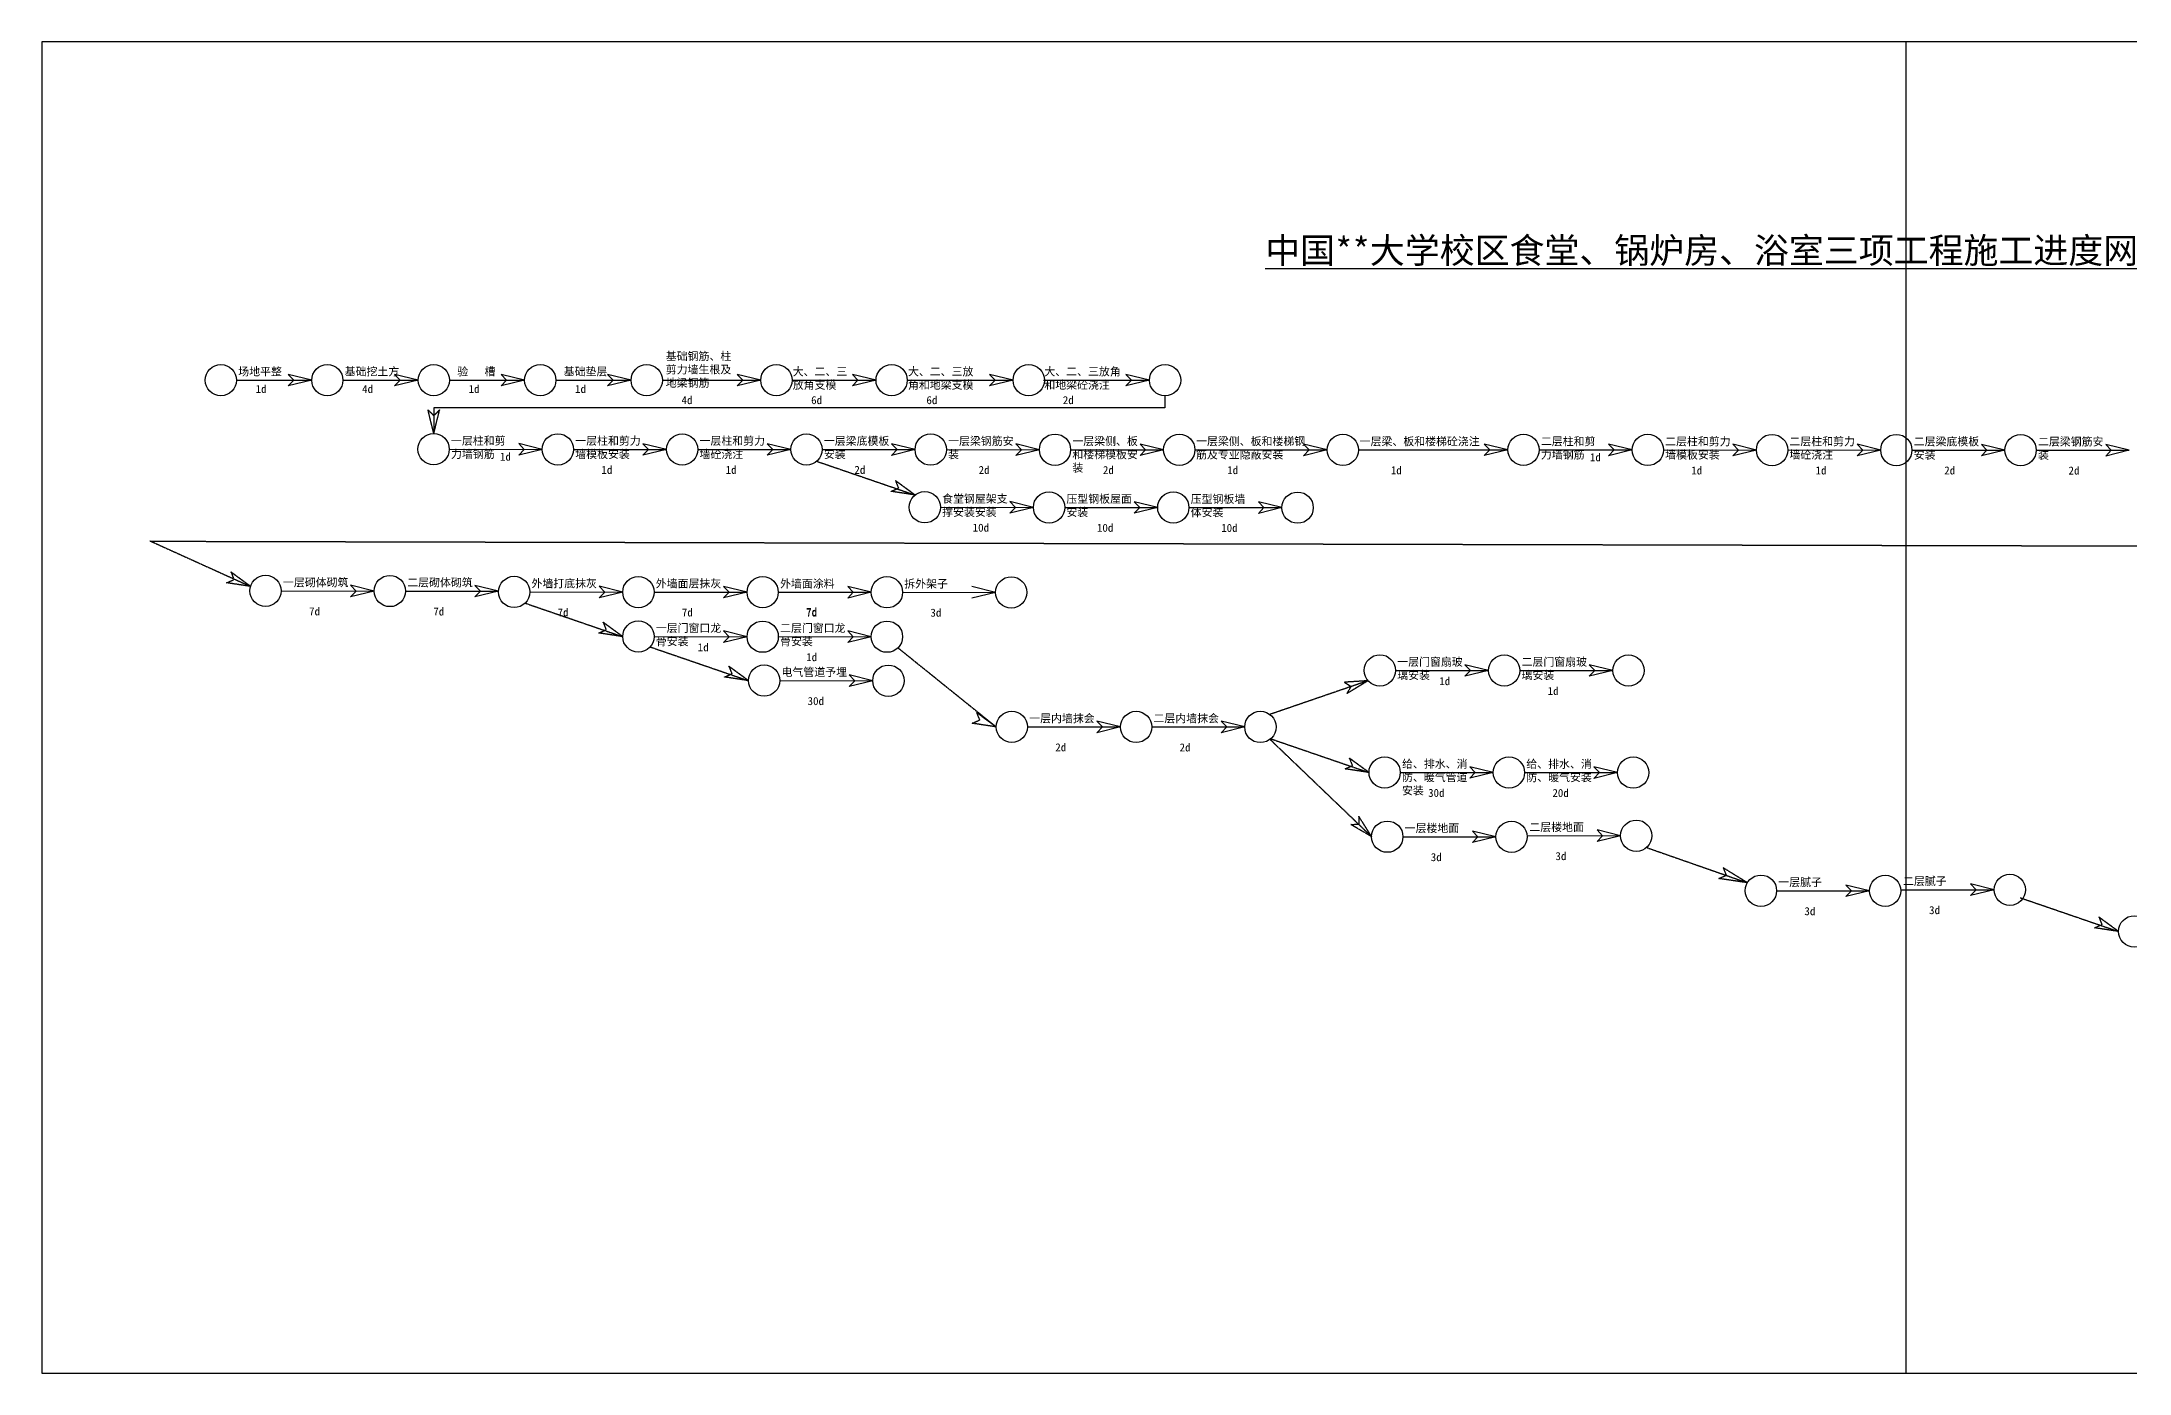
# Model space of a CAD drawing. Extents: x -2559594620 to 78738230735, y -11255911858 to 52366733330.
# Drawn here: x -2559594620 to 22377556633, y -11255911858 to 4651740895 of the extents above; entities that cross this region are included whole.
import ezdxf

# ---------------------------------------------------------------- set-up
doc = ezdxf.new("R2010")
doc.units = 0
doc.header["$LTSCALE"] = 100
doc.linetypes.add('ACAD_ISO02W100', pattern=[15, 12, -3])
doc.layers.get('0').update_dxf_attribs({"linetype": 'CONTINUOUS'})
doc.layers.add('DRAWING', color=11, linetype='CONTINUOUS')

msp = doc.modelspace()

# ---------------------------------------------------------------- linework, layer by layer
at = {"color": 5}
for p, q in [((-233042515, 608228576), (665102031, 608228576)), ((665102031, 608228576), (383385962, 677257034)), ((383385962, 677257034), (449957560, 608228576)), ((383385962, 539200118), (449957560, 608228576)), ((665102031, 608228576), (383385962, 539200118)), ((1038848615, 608228576), (1936993161, 608228576)), ((1655277092, 677257034), (1721848690, 608228576)), ((1936993161, 608228576), (1655277092, 677257034)), ((1936993161, 608228576), (1655277092, 539200118)), ((1655277092, 539200118), (1721848690, 608228576)), ((2310739745, 608228576), (3208884291, 608228576)), ((3208884291, 608228576), (2927168222, 677257034)), ((2927168222, 677257034), (2993739820, 608228576)), ((2927168222, 539200118), (2993739820, 608228576)), ((3208884291, 608228576), (2927168222, 539200118)), ((3582630875, 608228576), (4480775421, 608228576)), ((4199059352, 677257034), (4265630950, 608228576)), ((4480775421, 608228576), (4199059352, 677257034)), ((4480775421, 608228576), (4199059352, 539200118)), ((4199059352, 539200118), (4265630950, 608228576)), ((4854522005, 608228576), (6029185365, 608228576)), ((6029185365, 608228576), (5747469296, 677257034)), ((5747469296, 677257034), (5814040894, 608228576)), ((5747469296, 539200118), (5814040894, 608228576)), ((6029185365, 608228576), (5747469296, 539200118)), ((6402931949, 608228576), (7406320745, 608228576)), ((7124604676, 677257034), (7191176275, 608228576)), ((7406320745, 608228576), (7124604676, 677257034)), ((7406320745, 608228576), (7124604676, 539200118)), ((7124604676, 539200118), (7191176275, 608228576)), ((7780067329, 608228576), (9043546059, 608228576)), ((9043546059, 608228576), (8761829990, 677257034)), ((8761829990, 677257034), (8828401588, 608228576)), ((8761829990, 539200118), (8828401588, 608228576)), ((9043546059, 608228576), (8761829990, 539200118)), ((9409209312, 608228576), (10672688041, 608228576)), ((10390971972, 677257034), (10457543571, 608228576)), ((10672688041, 608228576), (10390971972, 677257034)), ((10672688041, 608228576), (10390971972, 539200118)), ((10390971972, 539200118), (10457543571, 608228576)), ((2308533317, -217082640), (3419389822, -218213704)), ((3419389822, -218213704), (3137673754, -149185246)), ((3137673754, -149185246), (3204245352, -218213704)), ((3137673754, -287242162), (3204245352, -218213704)), ((3419389822, -218213704), (3137673754, -287242162)), ((3793136336, -218376577), (4903992841, -219507641)), ((4622276772, -150479183), (4688848370, -219507641)), ((4903992841, -219507641), (4622276772, -150479183)), ((4903992841, -219507641), (4622276772, -288536099)), ((4622276772, -288536099), (4688848370, -219507641)), ((5277736002, -218376577), (6388592508, -219507641)), ((6388592508, -219507641), (6106876439, -150479183)), ((6106876439, -150479183), (6173448037, -219507641)), ((6106876439, -288536099), (6173448037, -219507641)), ((6388592508, -219507641), (6106876439, -288536099)), ((6762339021, -219670514), (7873195526, -220801578)), ((7591479458, -151773120), (7658051056, -220801578)), ((7873195526, -220801578), (7591479458, -151773120)), ((7873195526, -220801578), (7591479458, -289830036)), ((7591479458, -289830036), (7658051056, -220801578)), ((8246942040, -220964451), (9357798545, -222095515)), ((9357798545, -222095515), (9076082476, -153067057)), ((9076082476, -153067057), (9142654074, -222095515)), ((9076082476, -291123973), (9142654074, -222095515)), ((9357798545, -222095515), (9076082476, -291123973)), ((9731545058, -222258388), (10842401564, -223389452)), ((10560685495, -154360994), (10627257093, -223389452)), ((10842401564, -223389452), (10560685495, -154360994)), ((10842401564, -223389452), (10560685495, -292417910)), ((10560685495, -292417910), (10627257093, -223389452)), ((11216148118, -223495326), (12796588111, -224802611)), ((12796588111, -224802611), (12514872042, -155774153)), ((12514872042, -155774153), (12581443641, -224802611)), ((12514872042, -293831068), (12581443641, -224802611)), ((12796588111, -224802611), (12514872042, -293831068)), ((13170331833, -223768258), (14954544847, -223947632)), ((14672828778, -154919175), (14739400376, -223947632)), ((14954544847, -223947632), (14672828778, -154919175)), ((14954544847, -223947632), (14672828778, -292976090)), ((14672828778, -292976090), (14739400376, -223947632)), ((15328291404, -224047601), (16439147910, -225178665)), ((16157431841, -156150207), (16224003439, -225178665)), ((16439147910, -225178665), (16157431841, -156150207)), ((16439147910, -225178665), (16157431841, -294207123)), ((16157431841, -294207123), (16224003439, -225178665)), ((16812894423, -225341538), (17923750929, -226472602)), ((17923750929, -226472602), (17642034860, -157444144)), ((17642034860, -157444144), (17708606458, -226472602)), ((17642034860, -295501060), (17708606458, -226472602)), ((17923750929, -226472602), (17642034860, -295501060)), ((18297494090, -225341538), (19408350595, -226472602)), ((19126634526, -157444144), (19193206125, -226472602)), ((19408350595, -226472602), (19126634526, -157444144)), ((19408350595, -226472602), (19126634526, -295501060)), ((19126634526, -295501060), (19193206125, -226472602)), ((19782097108, -226635475), (20892953614, -227766539)), ((20892953614, -227766539), (20611237545, -158738081)), ((20611237545, -158738081), (20677809143, -227766539)), ((20611237545, -296794997), (20677809143, -227766539)), ((20892953614, -227766539), (20611237545, -296794997)), ((21266700127, -227929412), (22377556633, -229060476)), ((22095840564, -160032018), (22162412162, -229060476)), ((22377556633, -229060476), (22095840564, -160032018)), ((22377556633, -229060476), (22095840564, -298088934)), ((22095840564, -298088934), (22162412162, -229060476)), ((8175741833, -910333997), (9286598339, -911465061)), ((9286598339, -911465061), (9004882270, -842436603)), ((9004882270, -842436603), (9071453868, -911465061)), ((9004882270, -980493519), (9071453868, -911465061)), ((9286598339, -911465061), (9004882270, -980493519)), ((9660344725, -911845606), (10771201231, -912976670)), ((10489485162, -843948212), (10556056760, -912976670)), ((10771201231, -912976670), (10489485162, -843948212)), ((10771201231, -912976670), (10489485162, -982005128)), ((10489485162, -982005128), (10556056760, -912976670)), ((11144947587, -913388560), (12255804093, -914519624)), ((12255804093, -914519624), (11974088024, -845491166)), ((11974088024, -845491166), (12040659622, -914519624)), ((11974088024, -983548082), (12040659622, -914519624)), ((12255804093, -914519624), (11974088024, -983548082)), ((301102812, -1909252326), (1411959317, -1910383390)), ((1130243249, -1841354932), (1196814847, -1910383390)), ((1411959317, -1910383390), (1130243249, -1841354932)), ((1411959317, -1910383390), (1130243249, -1979411848)), ((1130243249, -1979411848), (1196814847, -1910383390)), ((1785705831, -1910546263), (2896562336, -1911677327)), ((2896562336, -1911677327), (2614846267, -1842648869)), ((2614846267, -1842648869), (2681417865, -1911677327)), ((2614846267, -1980705785), (2681417865, -1911677327)), ((2896562336, -1911677327), (2614846267, -1980705785)), ((3270031498, -1922017726), (4380888004, -1923148790)), ((4380888004, -1923148790), (4099171935, -1854120332)), ((4099171935, -1854120332), (4165743533, -1923148790)), ((4099171935, -1992177248), (4165743533, -1923148790)), ((4380888004, -1923148790), (4099171935, -1992177248)), ((4754634517, -1923311663), (5865491023, -1924442727)), ((5583774954, -1855414269), (5650346552, -1924442727)), ((5865491023, -1924442727), (5583774954, -1855414269)), ((5865491023, -1924442727), (5583774954, -1993471185)), ((5583774954, -1993471185), (5650346552, -1924442727)), ((6239237536, -1924605600), (7350094041, -1925736664)), ((7350094041, -1925736664), (7068377972, -1856708206)), ((7068377972, -1856708206), (7134949571, -1925736664)), ((7068377972, -1994765122), (7134949571, -1925736664)), ((7350094041, -1925736664), (7068377972, -1994765122)), ((7723840554, -1925899538), (8834697060, -1927030601)), ((8834697060, -1927030601), (8552980991, -1858002143)), ((8834697060, -1927030601), (8552980991, -1996059059)), ((4754911868, -2454947962), (5865768374, -2456079026)), ((5865768374, -2456079026), (5584052305, -2387050568)), ((5584052305, -2387050568), (5650623903, -2456079026)), ((5584052305, -2525107484), (5650623903, -2456079026)), ((5865768374, -2456079026), (5584052305, -2525107484)), ((6239514887, -2454947962), (7350371392, -2456079026)), ((7068655323, -2387050568), (7135226921, -2456079026)), ((7350371392, -2456079026), (7068655323, -2387050568)), ((7350371392, -2456079026), (7068655323, -2525107484)), ((7068655323, -2525107484), (7135226921, -2456079026)), ((6256823543, -2980763728), (7367680049, -2981894792)), ((7085963980, -2912866334), (7152535578, -2981894792)), ((7367680049, -2981894792), (7085963980, -2912866334)), ((7367680049, -2981894792), (7085963980, -3050923249)), ((7085963980, -3050923249), (7152535578, -2981894792)), ((13612939840, -2859147946), (14723796345, -2860279010)), ((14442080276, -2791250552), (14508651875, -2860279010)), ((14723796345, -2860279010), (14442080276, -2791250552)), ((14723796345, -2860279010), (14442080276, -2929307468)), ((14442080276, -2929307468), (14508651875, -2860279010)), ((15097542859, -2859147946), (16208399364, -2860279010)), ((16208399364, -2860279010), (15926683295, -2791250552)), ((15926683295, -2791250552), (15993254893, -2860279010)), ((15926683295, -2929307468), (15993254893, -2860279010)), ((16208399364, -2860279010), (15926683295, -2929307468)), ((10044825173, -3465696944), (10111396771, -3534725402)), ((10326541241, -3534725402), (10044825173, -3465696944)), ((11811144260, -3534725402), (11529428191, -3465696944)), ((11529428191, -3465696944), (11595999789, -3534725402)), ((9215684736, -3533594338), (10326541241, -3534725402)), ((10326541241, -3534725402), (10044825173, -3603753860)), ((10044825173, -3603753860), (10111396771, -3534725402)), ((10700287755, -3533594338), (11811144260, -3534725402)), ((11529428191, -3603753860), (11595999789, -3534725402)), ((11811144260, -3534725402), (11529428191, -3603753860)), ((13669493792, -4077996037), (14780350298, -4079127101)), ((14780350298, -4079127101), (14498634229, -4010098643)), ((14498634229, -4010098643), (14565205827, -4079127101)), ((14498634229, -4148155559), (14565205827, -4079127101)), ((14780350298, -4079127101), (14498634229, -4148155559)), ((15154096882, -4079127101), (16264953387, -4080258164)), ((15983237318, -4011229707), (16049808916, -4080258164)), ((16264953387, -4080258164), (15983237318, -4011229707)), ((16264953387, -4080258164), (15983237318, -4149286622)), ((15983237318, -4149286622), (16049808916, -4080258164)), ((13701049528, -4845593076), (14811906034, -4846724139)), ((14530189965, -4777695681), (14596761563, -4846724139)), ((14811906034, -4846724139), (14530189965, -4777695681)), ((14811906034, -4846724139), (14530189965, -4915752597)), ((14530189965, -4915752597), (14596761563, -4846724139)), ((15190451030, -4832925887), (16301307536, -4834056951)), ((16301307536, -4834056951), (16019591467, -4765028493)), ((16019591467, -4765028493), (16086163065, -4834056951)), ((16019591467, -4903085409), (16086163065, -4834056951)), ((16301307536, -4834056951), (16019591467, -4903085409)), ((19275312057, -5492336703), (18993595988, -5423308245)), ((18993595988, -5423308245), (19060167586, -5492336703)), ((19653857053, -5478538451), (20764713559, -5479669515)), ((20482997490, -5410641057), (20549569088, -5479669515)), ((20764713559, -5479669515), (20482997490, -5410641057)), ((20764713559, -5479669515), (20482997490, -5548697972)), ((20482997490, -5548697972), (20549569088, -5479669515)), ((18164455551, -5491205639), (19275312057, -5492336703)), ((18993595988, -5561365161), (19060167586, -5492336703)), ((19275312057, -5492336703), (18993595988, -5561365161))]:
    msp.add_line(p, q, dxfattribs=at)
at = {"color": 3, "linetype": 'ACAD_ISO02W100', "ltscale": 500}
for p, q in [((2123866453, -29228686), (2054837995, 252487383)), ((2054837995, 252487383), (2123866453, 185915784)), ((10858198626, 278546114), (2123866453, 278546114)), ((2123866453, 278546114), (2123866453, -29228686)), ((2192894911, 252487383), (2123866453, 185915784)), ((2123866453, -29228686), (2192894911, 252487383)), ((10858198626, 421360253), (10858198626, 278546114)), ((6698603904, -360073052), (7873197174, -763400059)), ((7586435578, -719849417), (7674291062, -681403097)), ((7873197174, -763400059), (7586435578, -719849417)), ((7873197174, -763400059), (7639052536, -592212559)), ((7639052536, -592212559), (7674291062, -681403097)), ((-1267620468, -1310829731), (-64810626, -1855552288)), ((28161176226, -1389503449), (-1267620468, -1319265455)), ((-64810626, -1855552288), (-298955264, -1684364788)), ((-298955264, -1684364788), (-263716738, -1773555326)), ((-351572222, -1812001647), (-263716738, -1773555326)), ((-64810626, -1855552288), (-351572222, -1812001647)), ((3206573732, -2052242738), (4381167002, -2455569745)), ((4094405406, -2412019103), (4182260890, -2373572782)), ((4381167002, -2455569745), (4094405406, -2412019103)), ((4147022364, -2284382245), (4182260890, -2373572782)), ((4381167002, -2455569745), (4147022364, -2284382245)), ((4708485407, -2578058503), (5883078677, -2981385510)), ((7668576188, -2589021356), (8841939870, -3534216121)), ((5596317081, -2937834869), (5684172565, -2899388548)), ((5883078677, -2981385510), (5596317081, -2937834869)), ((5883078677, -2981385510), (5648934040, -2810198011)), ((5648934040, -2810198011), (5684172565, -2899388548)), ((13285339092, -2982354896), (12110745822, -3385681903)), ((13285339092, -2982354896), (13001524356, -3000307741)), ((13285339092, -2982354896), (13034285510, -3134421196)), ((13001524356, -3000307741), (13082574979, -3051566909)), ((13034285510, -3134421196), (13082574979, -3051566909)), ((8555178274, -3490665479), (8643033758, -3452219158)), ((8841939870, -3534216121), (8555178274, -3490665479)), ((8841939870, -3534216121), (8607795232, -3363028621)), ((8607795232, -3363028621), (8643033758, -3452219158)), ((12112563852, -3682376248), (13327304662, -4846214858)), ((12121155656, -3675290813), (13295748926, -4078617820)), ((13061604288, -3907430320), (13096842814, -3996620857)), ((13295748926, -4078617820), (13061604288, -3907430320)), ((13008987330, -4035067178), (13096842814, -3996620857)), ((13295748926, -4078617820), (13008987330, -4035067178)), ((13077227689, -4699278210), (13173078067, -4696210523)), ((13327304662, -4846214858), (13077227689, -4699278210)), ((13173484570, -4600311929), (13173078067, -4696210523)), ((13327304662, -4846214858), (13173484570, -4600311929)), ((16611318932, -4974622362), (17816637056, -5396078319)), ((17816637056, -5396078319), (17526744935, -5217711988)), ((17526744935, -5217711988), (17561983460, -5306902526)), ((17474127976, -5345348847), (17561983460, -5306902526)), ((17816637056, -5396078319), (17474127976, -5345348847)), ((21074724955, -5574445648), (22249318225, -5977772655)), ((21962556628, -5934222014), (22050412113, -5895775693)), ((22249318225, -5977772655), (21962556628, -5934222014)), ((22015173587, -5806585155), (22050412113, -5895775693)), ((22249318225, -5977772655), (22015173587, -5806585155))]:
    msp.add_line(p, q, dxfattribs=at)
at = {"color": 5}
for centre in [(-419915807, 608228576), (851975323, 608228576), (2123866453, 608228576), (3395757583, 608228576), (4667648713, 608228576), (6216058657, 608228576), (7593194037, 608228576), (9230419351, 608228576), (10859561333, 608228576), (2121662667, -216088983), (3606263115, -218213704), (5090866133, -219507641), (6575465800, -219507641), (8060068819, -220801578), (9544671837, -222095515), (11029274856, -223389452), (12983461403, -224802611), (15141418139, -223947632), (15141420754, -223053944), (16626021202, -225178665), (18110624221, -226472602), (19595223887, -226472602), (21079826906, -227766539), (7988868612, -910171124), (9473471504, -911682733), (10958074396, -913194342), (12442677258, -914737296), (114229591, -1909089453), (1598832610, -1910383390), (3083158277, -1921854853), (4567761296, -1923148790), (6052364315, -1924442727), (7536967333, -1925736664), (9021570352, -1927030601), (4568038647, -2454785089), (6052641666, -2456079026), (7537244684, -2456079026), (13426066619, -2858985073), (14910669637, -2860279010), (16395272656, -2860279010), (6069950322, -2980600854), (7554553341, -2981894792), (9028811515, -3533431465), (10513414534, -3534725402), (11998017552, -3534725402), (13482620571, -4077833164), (14967223590, -4079127101), (16451826679, -4080258164), (13514176307, -4845430202), (14998779326, -4846724139), (16488180828, -4834056951), (17977582330, -5491042766), (19462185349, -5492336703), (20951586851, -5479669515), (22436189869, -5976987999)]:
    msp.add_circle(centre, 186873292, dxfattribs=at)
at = {"layer": 'DRAWING'}
for p, q in [((-2559594620, 4651740895), (-2559594620, -11255911858)), ((41979733652, 4651740895), (-2559594620, 4651740895)), ((19710069516, 4651740895), (19710069516, -11255911858)), ((-2559594620, -11255911858), (41979733652, -11255911858))]:
    msp.add_line(p, q, dxfattribs=at)

# ---------------------------------------------------------------- texts
at = {"color": 2, "linetype": 'ACAD_ISO02W100', "insert": (12055678491, 2311633741), "char_height": 86028833.98, "width": 12310693730.39, "attachment_point": 1}
msp.add_mtext('{\\fSimSun|b0|i0|c134|p54;\\H3.555X;\\L中国**大学校区食堂、锅炉房、浴室三项工程施工进度网络图}', dxfattribs=at)
at = {"color": 5, "linetype": 'ACAD_ISO02W100', "attachment_point": 1}
for s, insert, char_height, width in [('{\\fSimSun|b0|i0|c134|p54;场地平整}', (-212341048, 759181608), 95587593.31, 629012809.03), ('{\\fSimSun|b0|i0|c134|p54;基础挖土方}', (1059550082, 759181608), 95587593.31, 629012809.03), ('{\\fSimSun|b0|i0|c134|p54;验   槽}', (2404215961, 759181608), 95587593.31, 629012809.03), ('{\\fSimSun|b0|i0|c134|p54;基础垫层}', (3676107091, 759181608), 95587593.31, 629012809.03), ('{\\fSimSun|b0|i0|c134|p54;基础钢筋、柱剪力墙生根及地梁钢筋}', (4895094577, 942564921), 95587593.31, 820039788.58), ('{\\fSimSun|b0|i0|c134|p54;大、二、三放角支模}', (6411015281, 759181608), 95587593.31, 698662441), ('{\\fSimSun|b0|i0|c134|p54;大、二、三放角和地梁支模}', (7788150661, 759181608), 95587593.31, 895116925.66), ('{\\fSimSun|b0|i0|c134|p54;大、二、三放角和地梁砼浇注}', (9417292643, 759181608), 95587593.31, 989490739.19), ('1d', (-4401620, 551123891), 95587593.3, 503179205.9), ('4d', (1267489510, 551123891), 95587593.3, 503179205.9), ('1d', (2539380640, 551123891), 95587593.3, 503179205.9), ('1d', (3811271770, 551123891), 95587593.3, 503179205.9), ('4d', (5083162900, 417865246), 95587593.3, 503179205.9), ('6d', (6631572844, 417865246), 95587593.3, 503179205.9), ('6d', (8008708225, 417865246), 95587593.3, 503179205.9), ('2d', (9637850207, 417865246), 95587593.3, 503179205.9), ('{\\fSimSun|b0|i0|c134|p54;一层柱和剪力墙钢筋}', (2329225346, -67260672), 95587593.31, 768219622.1), ('{\\fSimSun|b0|i0|c134|p54;一层柱和剪力墙模板安装}', (3813828365, -68554609), 95587593.31, 847741631.75), ('{\\fSimSun|b0|i0|c134|p54;一层柱和剪力墙砼浇注}', (5298428032, -68554609), 95587593.31, 847741631.75), ('{\\fSimSun|b0|i0|c134|p54;一层梁底模板安装}', (6783031050, -69848546), 95587593.31, 847741631.75), ('{\\fSimSun|b0|i0|c134|p54;一层梁钢筋安装}', (8267634069, -71142484), 95587593.31, 847741631.75), ('{\\fSimSun|b0|i0|c134|p54;一层梁侧、板和楼梯模板安装}', (9752237088, -72436421), 95587593.31, 847741631.75), ('{\\fSimSun|b0|i0|c134|p54;一层梁侧、板和楼梯钢筋及专业隐蔽安装}', (11229658642, -73604293), 95587593.31, 1397421662.72), ('{\\fSimSun|b0|i0|c134|p54;一层梁、板和楼梯砼浇注}', (13183845169, -75049808), 95587593.31, 1397421662.72), ('{\\fSimSun|b0|i0|c134|p54;二层柱和剪力墙钢筋}', (15348983434, -74225633), 95587593.31, 768219622.1), ('{\\fSimSun|b0|i0|c134|p6;二\\fSimSun|b0|i0|c134|p54;层柱和剪力墙模板安装}', (16833586452, -75519570), 95587593.31, 847741631.75), ('{\\fSimSun|b0|i0|c134|p54;二层柱和剪力墙砼浇注}', (18318186119, -75519570), 95587593.31, 847741631.75), ('{\\fSimSun|b0|i0|c134|p6;二\\fSimSun|b0|i0|c134|p54;层梁底模板安装}', (19802789138, -76813507), 95587593.31, 847741631.75), ('{\\fSimSun|b0|i0|c134|p6;二\\fSimSun|b0|i0|c134|p54;层梁钢筋安装}', (21287392157, -78107444), 95587593.31, 847741631.75), ('1d', (2914813927, -257619443), 95587593.3, 503179205.9), ('1d', (4125857773, -415010221), 95587593.3, 503179205.9), ('1d', (5610457440, -415010221), 95587593.3, 503179205.9), ('2d', (7148023274, -415010221), 95587593.3, 503179205.9), ('2d', (8632626292, -416304158), 95587593.3, 503179205.9), ('2d', (10117229311, -417598095), 95587593.3, 503179205.9), ('1d', (11601832330, -418566729), 95587593.3, 503179205.9), ('1d', (13556018856, -420012244), 95587593.3, 503179205.9), ('1d', (15934572014, -264584404), 95587593.3, 503179205.9), ('1d', (17145615860, -421975182), 95587593.3, 503179205.9), ('1d', (18630215527, -421975182), 95587593.3, 503179205.9), ('2d', (20167781361, -421975182), 95587593.3, 503179205.9), ('2d', (21652384380, -423269119), 95587593.3, 503179205.9), ('{\\fSimSun|b0|i0|c134|p54;食堂钢屋架支撑安装安装}', (8196433863, -760512030), 95587593.31, 812355822.26), ('{\\fSimSun|b0|i0|c134|p54;压型钢板屋面安装}', (9681036755, -762023639), 95587593.31, 812355822.26), ('{\\fSimSun|b0|i0|c134|p54;压型钢板墙体安装}', (11165639617, -763566592), 95587593.31, 670592146.32), ('10d', (8561426086, -1105673704), 95587593.3, 503179205.9), ('10d', (10046028978, -1107185313), 95587593.3, 503179205.9), ('10d', (11530631840, -1108728267), 95587593.3, 503179205.9), ('{\\fSimSun|b0|i0|c134|p54;一层砌体砌筑}', (321794841, -1759430358), 95587593.31, 847741631.75), ('{\\fSimSun|b0|i0|c134|p54;二层砌体砌筑}', (1806397860, -1760724295), 95587593.31, 847741631.75), ('{\\fSimSun|b0|i0|c134|p54;外墙打底抹灰}', (3290723528, -1772195758), 95587593.31, 847741631.75), ('{\\fSimSun|b0|i0|c134|p54;外墙面层抹灰}', (4775326547, -1773489695), 95587593.31, 847741631.75), ('{\\fSimSun|b0|i0|c134|p54;外墙面涂料}', (6259929565, -1774783633), 95587593.31, 847741631.75), ('{\\fSimSun|b0|i0|c134|p54;拆外架子}', (7744532584, -1776077570), 95587593.31, 847741631.75), ('7d', (633824249, -2105885969), 95587593.3, 503179205.9), ('7d', (2118427268, -2107179906), 95587593.3, 503179205.9), ('7d', (3602752936, -2117357433), 95587593.3, 503179205.9), ('7d', (3602752936, -2118651370), 95587593.3, 503179205.9), ('7d', (5087355955, -2118651370), 95587593.3, 503179205.9), ('7d', (6571958973, -2119945307), 95587593.3, 503179205.9), ('7d', (6572236324, -2111061718), 95587593.3, 503179205.9), ('3d', (8056561992, -2121239244), 95587593.3, 503179205.9), ('{\\fSimSun|b0|i0|c134|p54;一层门窗口龙骨安装}', (4775603897, -2305125994), 95587593.31, 847741631.75), ('{\\fSimSun|b0|i0|c134|p54;二层\\fSimSun|b0|i0|c134|p6;门窗口龙骨安装\\fSimSun|b0|i0|c134|p54;}', (6260206916, -2305125994), 95587593.31, 847741631.75), ('1d', (5277297241, -2535061983), 95587593.3, 503179205.9), ('1d', (6572236324, -2652875543), 95587593.3, 503179205.9), ('{\\fSimSun|b0|i0|c134|p54;一层门窗扇玻璃安装}', (13633631869, -2709325978), 95587593.31, 847741631.75), ('{\\fSimSun|b0|i0|c134|p54;二层\\fSimSun|b0|i0|c134|p6;门窗扇玻璃安装}', (15118234888, -2709325978), 95587593.31, 847741631.75), ('{\\fSimSun|b0|i0|c134|p54;电气管道予埋}', (6277515573, -2830941760), 95587593.31, 847741631.75), ('1d', (14135325212, -2939261967), 95587593.3, 503179205.9), ('30d', (6589544981, -3177397371), 95587593.3, 503179205.9), ('1d', (15430264296, -3057075527), 95587593.3, 503179205.9), ('{\\fSimSun|b0|i0|c134|p54;一层内墙抹会}', (9236376765, -3383772370), 95587593.31, 847741631.75), ('{\\fSimSun|b0|i0|c134|p54;二层内墙抹会}', (10720979784, -3383772370), 95587593.31, 847741631.75), ('2d', (9548406173, -3730227981), 95587593.3, 503179205.9), ('2d', (11033009192, -3731521919), 95587593.3, 503179205.9), ('{\\fSimSun|b0|i0|c134|p54;给、排水、消防、暖气管道安装}', (13690185821, -3928174069), 95587593.31, 847741631.75), ('{\\fSimSun|b0|i0|c134|p54;给、排水、消防、暖气安装}', (15174788911, -3929305133), 95587593.31, 847741631.75), ('30d', (14002215229, -4274629680), 95587593.3, 503179205.9), ('20d', (15486818319, -4275760744), 95587593.3, 503179205.9), ('{\\fSimSun|b0|i0|c134|p54;一层楼地面}', (13721741558, -4695771108), 95587593.31, 847741631.75), ('{\\fSimSun|b0|i0|c134|p54;二层\\fSimSun|b0|i0|c134|p6;楼地面}', (15211143060, -4683103919), 95587593.31, 847741631.75), ('3d', (14033770966, -5042226719), 95587593.3, 503179205.9), ('3d', (15523172468, -5029559531), 95587593.3, 503179205.9), ('{\\fSimSun|b0|i0|c134|p54;一层腻子}', (18185147581, -5341383671), 95587593.31, 847741631.75), ('{\\fSimSun|b0|i0|c134|p54;二层腻子}', (19674549083, -5328716483), 95587593.31, 847741631.75), ('3d', (18497176989, -5687839283), 95587593.3, 503179205.9), ('3d', (19986578491, -5675172094), 95587593.3, 503179205.9)]:
    msp.add_mtext(s, dxfattribs=dict(at, insert=insert, char_height=char_height, width=width))

doc.saveas('drawing.dxf')
